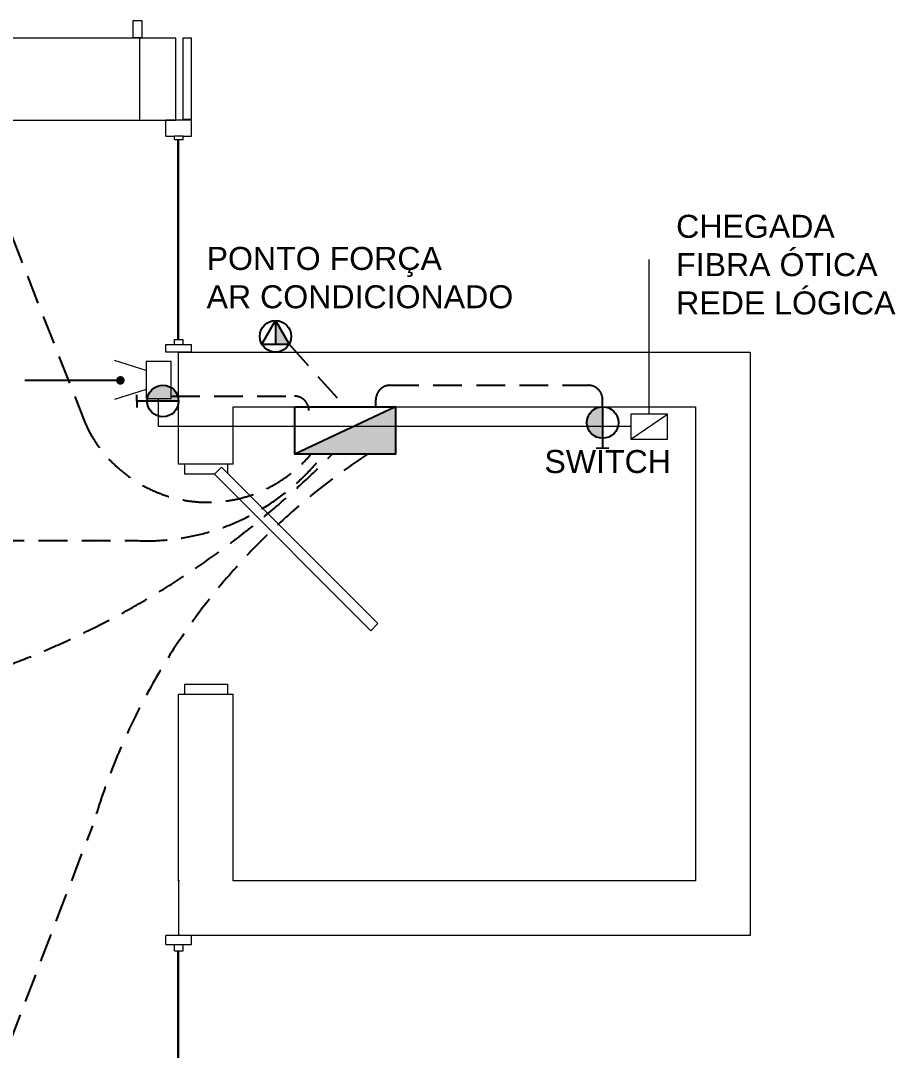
# Model space of a CAD drawing. Extents: x -31682 to -12847, y -2484 to 19259.
# Drawn here: x -19864 to -16818, y -320 to 3264 of the extents above; entities that cross this region are included whole.
import ezdxf

# ---------------------------------------------------------------- set-up
doc = ezdxf.new("R2010")
doc.units = 0
doc.header["$LTSCALE"] = 5
doc.header["$MEASUREMENT"] = 0
doc.header["$PDMODE"] = 35
doc.header["$PDSIZE"] = 5
doc.linetypes.add('HIDDEN', pattern=[0.375, 0.25, -0.125])
doc.layers.get('0').update_dxf_attribs({"linetype": 'CONTINUOUS', "lineweight": 13, "true_color": 0xff4f1a})
doc.layers.get('Defpoints').update_dxf_attribs({"color": 6, "linetype": 'CONTINUOUS'})
for name, color, linetype, lineweight in [('Anotações', 54, 'CONTINUOUS', 5), ('ArqElet', 11, 'CONTINUOUS', 5), ('Visto', 144, 'CONTINUOUS', 9)]:
    doc.layers.add(name, color=color, linetype=linetype, lineweight=lineweight)
doc.layers.add('Elétrica', color=7, linetype='CONTINUOUS', lineweight=18, true_color=0x0000e0)
doc.styles.get("Standard").update_dxf_attribs({"font": 'arial.ttf'})
doc.dimstyles.get("Standard").update_dxf_attribs({"dimtxt": 80, "dimasz": 30, "dimexe": 0.18, "dimexo": 0.0625, "dimgap": 30, "dimtad": 1, "dimlfac": 0.001, "dimzin": 0, "dimdsep": 46, "dimtxsty": 'Standard', "dimblk": 'DOT', "dimcen": 0.09, "dimclrd": 8, "dimclre": 8, "dimadec": 0, "dimazin": 0, "dimtfac": 1, "dimtdec": 4, "dimtofl": 0, "dimtmove": 2, "dimatfit": 3, "dimldrblk": 'DOT', "dimfxl": 300, "dimfxlon": 1, "dimtolj": 1, "dimtzin": 0, "dimarcsym": 0})

# ---------------------------------------------------------------- blocks, each defined once
blk = doc.blocks.new('_Dot')
at = {"color": 0, "linetype": 'ByBlock', "lineweight": -2}
blk.add_line((-0.5, 0), (-1, 0), dxfattribs=at)
at = {"color": 0, "linetype": 'ByBlock', "const_width": 0.5}
blk.add_lwpolyline([(-0.25, 0, 1), (0.25, 0, 1)], format="xyb", close=True, dxfattribs=at)

msp = doc.modelspace()

# ---------------------------------------------------------------- hatches: boundary and pattern name
at = {"layer": 'Defpoints'}
h = msp.add_hatch(color=3, dxfattribs=at)
h.dxf.hatch_style = 1
h.paths.add_polyline_path([(-18976, 2219.9), (-18976, 2137.6), (-18928.5, 2137.6)])
h = msp.add_hatch(color=256, dxfattribs=at)
h.dxf.hatch_style = 1
h.paths.add_polyline_path([(-19313.4, 1940, 1), (-19423.1, 1940)])
h = msp.add_hatch(color=256, dxfattribs=at)
h.dxf.hatch_style = 1
h.paths.add_polyline_path([(-18908.3, 1755.1), (-18558.2, 1755.1), (-18558.2, 1920.1)])
h = msp.add_hatch(color=256, dxfattribs=at)
h.dxf.hatch_style = 1
h.paths.add_polyline_path([(-17837, 1920.1, 0.414214), (-17891.9, 1865.3, 0.414214), (-17837, 1810.4)])

# ---------------------------------------------------------------- linework, layer by layer
at = {"layer": 'ArqElet'}
for p, q in [((-19471.8, 3203.9), (-19471.8, 3263.9)), ((-19471.8, 3263.9), (-19441.8, 3263.9)), ((-19441.8, 3263.9), (-19441.8, 3203.9)), ((-20648.3, 3203.9), (-19448.3, 3203.9)), ((-19441.8, 3203.9), (-19471.8, 3203.9)), ((-19448.3, 2917.9), (-19448.3, 3203.9)), ((-19448.3, 3203.9), (-19323.3, 3203.9)), ((-19448.3, 2917.9), (-19448.3, 3203.9)), ((-19323.3, 2917.9), (-19323.3, 3203.9)), ((-19297.9, 3203.9), (-19267.9, 3203.9)), ((-19297.9, 2920.3), (-19297.9, 3203.9)), ((-19267.9, 2920.3), (-19267.9, 3203.9)), ((-20648.3, 2917.9), (-19448.3, 2917.9)), ((-19448.3, 2917.9), (-19323.3, 2917.9)), ((-19267.9, 2917.9), (-19357.9, 2917.9)), ((-19357.9, 2862.1), (-19357.9, 2917.9)), ((-19267.9, 2920.3), (-19297.9, 2920.3)), ((-19267.9, 2862.1), (-19267.9, 2917.9)), ((-19357.9, 2862.1), (-19327.9, 2862.1)), ((-19297.9, 2862.1), (-19327.9, 2862.1)), ((-19327.9, 2848.5), (-19327.9, 2862.1)), ((-19316.4, 2848.5), (-19327.9, 2848.5)), ((-19312.9, 2848.5), (-19316.4, 2848.5)), ((-19316.4, 2154.6), (-19316.4, 2848.5)), ((-19297.9, 2848.5), (-19312.9, 2848.5)), ((-19312.9, 2154.6), (-19312.9, 2848.5)), ((-19297.9, 2862.1), (-19267.9, 2862.1)), ((-19297.9, 2848.5), (-19297.9, 2862.1)), ((-19327.9, 2136.6), (-19327.9, 2154.6)), ((-19327.9, 2154.6), (-19316.4, 2154.6)), ((-19316.4, 2154.6), (-19312.9, 2154.6)), ((-19312.9, 2154.6), (-19297.9, 2154.6)), ((-19297.9, 2136.6), (-19297.9, 2154.6)), ((-19357.9, 2110.1), (-19357.9, 2136.6)), ((-19357.9, 2136.6), (-19327.9, 2136.6)), ((-19327.9, 2136.6), (-19297.9, 2136.6)), ((-19297.9, 2136.6), (-19267.9, 2136.6)), ((-19267.9, 2110.1), (-19267.9, 2136.6)), ((-19267.9, 2110.1), (-19357.9, 2110.1)), ((-19313.4, 2110.1), (-17323.4, 2110.1)), ((-19313.4, 1920.1), (-19313.4, 2110.1)), ((-17323.4, 2110.1), (-17323.4, 80.1)), ((-19313.4, 1720.1), (-19313.4, 1920.1)), ((-19123.4, 1720.1), (-19123.4, 1920.1)), ((-19123.4, 1920.1), (-17513.4, 1920.1)), ((-17513.4, 1920.1), (-17513.4, 270.1)), ((-19123.4, 1720.1), (-19313.4, 1720.1)), ((-19293.4, 1720.1), (-19293.4, 1685.1)), ((-19143.4, 1720.1), (-19293.4, 1720.1)), ((-19143.4, 1720.1), (-19143.4, 1689.6)), ((-19188.4, 1685.1), (-19293.4, 1685.1)), ((-19163.6, 1709.9), (-19188.4, 1685.1)), ((-19188.4, 1685.1), (-18643.9, 1140.7)), ((-19163.6, 1709.9), (-19143.4, 1689.6)), ((-19143.4, 1689.6), (-18619.1, 1165.4)), ((-19293.4, 955.1), (-19293.4, 920.1)), ((-19293.4, 955.1), (-19143.4, 955.1)), ((-19143.4, 955.1), (-19143.4, 920.1)), ((-19313.4, 270.1), (-19313.4, 920.1)), ((-19313.4, 920.1), (-19123.4, 920.1)), ((-19293.4, 920.1), (-19143.4, 920.1)), ((-19123.4, 270.1), (-19123.4, 920.1)), ((-19310.3, 270.1), (-19313.4, 270.1)), ((-19313.4, 270.1), (-19313.4, 80.1)), ((-17513.4, 270.1), (-19123.4, 270.1)), ((-19267.9, 80.1), (-19357.9, 80.1)), ((-19357.9, 48.3), (-19357.9, 80.1)), ((-17323.4, 80.1), (-19313.4, 80.1)), ((-19267.9, 48.3), (-19267.9, 80.1)), ((-19357.9, 48.3), (-19327.9, 48.3)), ((-19327.9, 48.3), (-19297.9, 48.3)), ((-19327.9, 26.8), (-19327.9, 48.3)), ((-19297.9, 48.3), (-19267.9, 48.3)), ((-19297.9, 26.8), (-19297.9, 48.3)), ((-19327.9, 26.8), (-19316.4, 26.8)), ((-19316.4, 26.8), (-19312.9, 26.8)), ((-19316.4, -625.5), (-19316.4, 26.8)), ((-19312.9, -625.5), (-19312.9, 26.8)), ((-19312.9, 26.8), (-19297.9, 26.8))]:
    msp.add_line(p, q, dxfattribs=at)
at = {"layer": 'Defpoints', "color": 4, "linetype": 'HIDDEN', "ltscale": 80}
for p, q in [((-20113.7, 3072.2), (-19639, 1863.6)), ((-18928.5, 2137.6), (-18733.2, 1920.1)), ((-18576.7, 1994.7), (-17887, 1994.7)), ((-19339.7, 1956.9), (-18909.7, 1956.9)), ((-18626.7, 1920.1), (-18626.7, 1944.7)), ((-21300.7, 1454.2), (-19453.6, 1454.2)), ((-20114.1, -850.3), (-19612.5, 461.6))]:
    msp.add_line(p, q, dxfattribs=at)
at = {"layer": 'Defpoints', "color": 3}
for p, q in [((-19023.5, 2137.6), (-18976, 2219.9)), ((-18976, 2219.9), (-18928.5, 2137.6)), ((-18976, 2219.9), (-18976, 2137.6)), ((-19023.5, 2137.6), (-18928.5, 2137.6))]:
    msp.add_line(p, q, dxfattribs=at)
at = {"layer": 'Defpoints'}
for p, q in [((-19457.5, 1918), (-19458.4, 1962.1)), ((-19313.4, 1940), (-19458, 1940)), ((-17837, 1920.1), (-17837, 1944.7)), ((-18558.2, 1920.1), (-18908.3, 1755.1)), ((-17837, 1920.1), (-17837, 1775.5)), ((-17814.9, 1776), (-17859.1, 1775.1))]:
    msp.add_line(p, q, dxfattribs=at)
msp.add_lwpolyline([(-18908.3, 1920.1), (-18558.2, 1920.1), (-18558.2, 1755.1), (-18908.3, 1755.1)], close=True, dxfattribs=at)
at = {"layer": 'Defpoints', "color": 3}
msp.add_circle((-18976, 2165), 54.9, dxfattribs=at)
at = {"layer": 'Defpoints'}
for centre in [(-19368.2, 1940), (-17837, 1865.3)]:
    msp.add_circle(centre, 54.9, dxfattribs=at)
at = {"layer": 'Defpoints', "color": 4, "linetype": 'HIDDEN', "ltscale": 80}
for centre, radius, start, end in [((-18576.7, 1944.7), 50, 90, 180), ((-17887, 1944.7), 50, 0, 90), ((-18909.7, 1906.9), 50, 0, 90), ((-19211.6, 2056.6), 468.9, 204.3032, 319.993), ((-20994.4, 3923.1), 3099.7, 276.4106, 315.6215), ((-17382.9, -187.5), 2322.2, 123.2246, 163.7686), ((-19424, 2232.9), 779.3, 267.8234, 322.1841)]:
    msp.add_arc(centre, radius, start, end, dxfattribs=at)
at = {"layer": 'Defpoints'}
msp.add_arc((-19626.3, 1504.2), 50, 270, 284.2536, dxfattribs=at)
at = {"layer": 'Defpoints', "color": 3}
for p in [(-18976, 2219.9), (-19023.5, 2137.6), (-18928.5, 2137.6)]:
    msp.add_point(p, dxfattribs=at)
at = {"layer": 'Elétrica'}
for p, q in [((-17674.7, 1894.1), (-17674.7, 2433.1)), ((-19425.9, 2046.5), (-19536, 2081.3)), ((-19425.9, 1980), (-19536, 1945.3)), ((-17738.6, 1807.9), (-17610.7, 1894.1))]:
    msp.add_line(p, q, dxfattribs=at)
for points in [[(-19425.9, 2077.2), (-19425.9, 1949.3), (-19339.7, 1949.3), (-19339.7, 2077.2)], [(-17738.6, 1807.9), (-17610.7, 1807.9), (-17610.7, 1894.1), (-17738.6, 1894.1)]]:
    msp.add_lwpolyline(points, close=True, dxfattribs=at)
msp.add_lwpolyline([(-17738.6, 1851), (-19382.8, 1851), (-19382.8, 1949.3)], dxfattribs=at)
at = {"layer": 'Visto'}
for p, q in [((-19313.4, 1920.1), (-19313.4, 1920.1)), ((-18643.9, 1140.7), (-18619.1, 1165.4))]:
    msp.add_line(p, q, dxfattribs=at)

# ---------------------------------------------------------------- texts
at = {"layer": 'Anotações', "char_height": 80, "width": 1401.666}
for s, insert, attachment_point in [('\\pt3;CHEGADA \\PFIBRA ÓTICA\\PREDE LÓGICA', (-17581.1, 2588.1), 1), ('PONTO FORÇA \\PAR CONDICIONADO', (-19216, 2476.3), 1), ('\\pt3;SWITCH', (-18039.7, 1688.5), 7)]:
    msp.add_mtext(s, dxfattribs=dict(at, insert=insert, attachment_point=attachment_point))

# ---------------------------------------------------------------- leaders
at = {"layer": 'Anotações'}
msp.add_leader([(-19516, 2011.9), (-19848.2, 2011.9)], dimstyle='Standard', dxfattribs=at)

doc.saveas('drawing.dxf')
